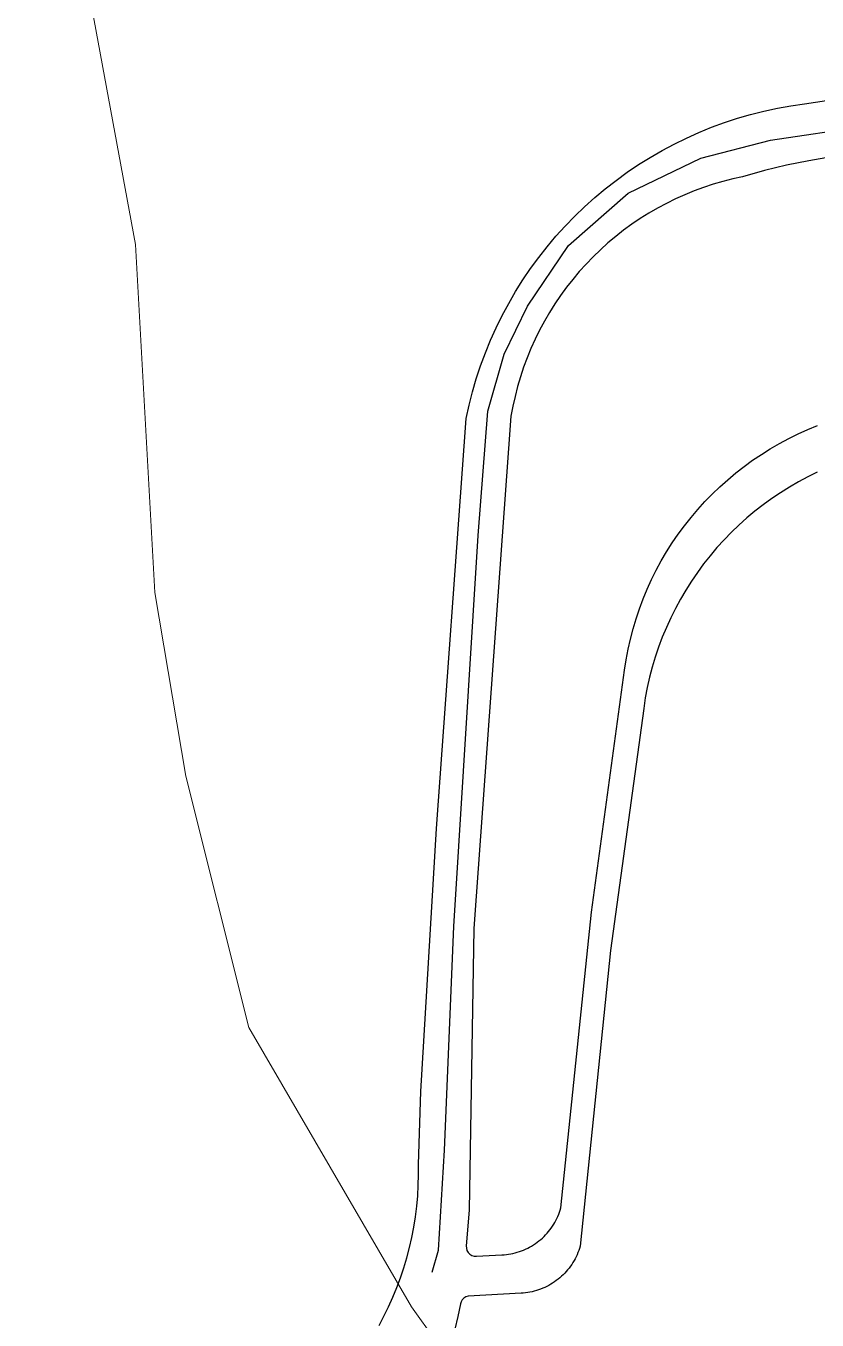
# Model space of a CAD drawing. Header units: millimetres. Extents: x 617751 to 636088, y 68402 to 77988.
# Drawn here: x 626250.1 to 626432.5, y 74007.6 to 74305.7 of the extents above; entities that cross this region are included whole.
import ezdxf

# ---------------------------------------------------------------- set-up
doc = ezdxf.new("R2010")
doc.units = ezdxf.units.MM
doc.header["$LTSCALE"] = 3
doc.header["$MEASUREMENT"] = 0
for name, color, linetype in [('ALINHAMENTO PREDIAL', 120, 'Continuous'), ('BAIRRO', 30, 'Continuous'), ('NOME LOGRADOURO', 252, 'Continuous')]:
    doc.layers.add(name, color=color, linetype=linetype)

msp = doc.modelspace()

# ---------------------------------------------------------------- linework, layer by layer
at = {"layer": 'ALINHAMENTO PREDIAL'}
for points in [[(626331.52, 74006.37), (626332.65, 74008.5), (626333.72, 74010.67), (626334.71, 74012.88), (626335.63, 74015.11), (626336.47, 74017.38), (626337.24, 74019.67), (626337.93, 74021.99), (626338.54, 74024.32), (626339.08, 74026.68), (626339.53, 74029.05), (626339.91, 74031.44), (626340.2, 74033.84), (626340.42, 74036.25), (626340.56, 74038.66), (626340.61, 74041.08), (626340.59, 74043.49), (626341.15, 74060.27), (626344.74, 74120.84), (626351.57, 74215.22), (626352.25, 74218.31), (626353.03, 74221.37), (626353.92, 74224.39), (626354.91, 74227.39), (626356.01, 74230.35), (626357.21, 74233.27), (626358.51, 74236.15), (626359.9, 74238.98), (626361.4, 74241.76), (626362.99, 74244.49), (626364.67, 74247.16), (626366.44, 74249.77), (626368.31, 74252.32), (626370.26, 74254.81), (626372.29, 74257.22), (626374.41, 74259.56), (626376.61, 74261.83), (626378.89, 74264.02), (626381.23, 74266.13), (626383.66, 74268.15), (626386.14, 74270.09), (626388.7, 74271.95), (626391.32, 74273.71), (626393.99, 74275.39), (626396.73, 74276.97), (626399.52, 74278.45), (626402.35, 74279.84), (626405.23, 74281.13), (626408.16, 74282.31), (626411.12, 74283.4), (626414.12, 74284.38), (626417.16, 74285.26), (626420.22, 74286.03), (626423.31, 74286.7), (626426.41, 74287.26), (626429.54, 74287.71), (626434.6, 74288.52)], [(626331.52, 74006.37), (626332.65, 74008.5), (626333.72, 74010.67), (626334.71, 74012.88), (626335.63, 74015.11), (626336.47, 74017.38), (626337.24, 74019.67), (626337.93, 74021.99), (626338.54, 74024.32), (626339.08, 74026.68), (626339.53, 74029.05), (626339.91, 74031.44), (626340.2, 74033.84), (626340.42, 74036.25), (626340.56, 74038.66), (626340.61, 74041.08), (626340.59, 74043.49), (626341.15, 74060.27), (626344.74, 74120.84), (626351.57, 74215.22), (626352.25, 74218.31), (626353.03, 74221.37), (626353.92, 74224.39), (626354.91, 74227.39), (626356.01, 74230.35), (626357.21, 74233.27), (626358.51, 74236.15), (626359.9, 74238.98), (626361.4, 74241.76), (626362.99, 74244.49), (626364.67, 74247.16), (626366.44, 74249.77), (626368.31, 74252.32), (626370.26, 74254.81), (626372.29, 74257.22), (626374.41, 74259.56), (626376.61, 74261.83), (626378.89, 74264.02), (626381.23, 74266.13), (626383.66, 74268.15), (626386.14, 74270.09), (626388.7, 74271.95), (626391.32, 74273.71), (626393.99, 74275.39), (626396.73, 74276.97), (626399.52, 74278.45), (626402.35, 74279.84), (626405.23, 74281.13), (626408.16, 74282.31), (626411.12, 74283.4), (626414.12, 74284.38), (626417.16, 74285.26), (626420.22, 74286.03), (626423.31, 74286.7), (626426.41, 74287.26), (626429.54, 74287.71), (626434.6, 74288.52)], [(626331.52, 74006.37), (626332.65, 74008.5), (626333.72, 74010.67), (626334.71, 74012.88), (626335.63, 74015.11), (626336.47, 74017.38), (626337.24, 74019.67), (626337.93, 74021.99), (626338.54, 74024.32), (626339.08, 74026.68), (626339.53, 74029.05), (626339.91, 74031.44), (626340.2, 74033.84), (626340.42, 74036.25), (626340.56, 74038.66), (626340.61, 74041.08), (626340.59, 74043.49), (626341.15, 74060.27), (626344.74, 74120.84), (626351.57, 74215.22), (626352.25, 74218.31), (626353.03, 74221.37), (626353.92, 74224.39), (626354.91, 74227.39), (626356.01, 74230.35), (626357.21, 74233.27), (626358.51, 74236.15), (626359.9, 74238.98), (626361.4, 74241.76), (626362.99, 74244.49), (626364.67, 74247.16), (626366.44, 74249.77), (626368.31, 74252.32), (626370.26, 74254.81), (626372.29, 74257.22), (626374.41, 74259.56), (626376.61, 74261.83), (626378.89, 74264.02), (626381.23, 74266.13), (626383.66, 74268.15), (626386.14, 74270.09), (626388.7, 74271.95), (626391.32, 74273.71), (626393.99, 74275.39), (626396.73, 74276.97), (626399.52, 74278.45), (626402.35, 74279.84), (626405.23, 74281.13), (626408.16, 74282.31), (626411.12, 74283.4), (626414.12, 74284.38), (626417.16, 74285.26), (626420.22, 74286.03), (626423.31, 74286.7), (626426.41, 74287.26), (626429.54, 74287.71), (626434.6, 74288.52)], [(626331.52, 74006.37), (626332.65, 74008.5), (626333.72, 74010.67), (626334.71, 74012.88), (626335.63, 74015.11), (626336.47, 74017.38), (626337.24, 74019.67), (626337.93, 74021.99), (626338.54, 74024.32), (626339.08, 74026.68), (626339.53, 74029.05), (626339.91, 74031.44), (626340.2, 74033.84), (626340.42, 74036.25), (626340.56, 74038.66), (626340.61, 74041.08), (626340.59, 74043.49), (626341.15, 74060.27), (626344.74, 74120.84), (626351.57, 74215.22), (626352.25, 74218.31), (626353.03, 74221.37), (626353.92, 74224.39), (626354.91, 74227.39), (626356.01, 74230.35), (626357.21, 74233.27), (626358.51, 74236.15), (626359.9, 74238.98), (626361.4, 74241.76), (626362.99, 74244.49), (626364.67, 74247.16), (626366.44, 74249.77), (626368.31, 74252.32), (626370.26, 74254.81), (626372.29, 74257.22), (626374.41, 74259.56), (626376.61, 74261.83), (626378.89, 74264.02), (626381.23, 74266.13), (626383.66, 74268.15), (626386.14, 74270.09), (626388.7, 74271.95), (626391.32, 74273.71), (626393.99, 74275.39), (626396.73, 74276.97), (626399.52, 74278.45), (626402.35, 74279.84), (626405.23, 74281.13), (626408.16, 74282.31), (626411.12, 74283.4), (626414.12, 74284.38), (626417.16, 74285.26), (626420.22, 74286.03), (626423.31, 74286.7), (626426.41, 74287.26), (626429.54, 74287.71), (626434.6, 74288.52)], [(626331.52, 74006.37), (626332.65, 74008.5), (626333.72, 74010.67), (626334.71, 74012.88), (626335.63, 74015.11), (626336.47, 74017.38), (626337.24, 74019.67), (626337.93, 74021.99), (626338.54, 74024.32), (626339.08, 74026.68), (626339.53, 74029.05), (626339.91, 74031.44), (626340.2, 74033.84), (626340.42, 74036.25), (626340.56, 74038.66), (626340.61, 74041.08), (626340.59, 74043.49), (626341.15, 74060.27), (626344.74, 74120.84), (626351.57, 74215.22), (626352.25, 74218.31), (626353.03, 74221.37), (626353.92, 74224.39), (626354.91, 74227.39), (626356.01, 74230.35), (626357.21, 74233.27), (626358.51, 74236.15), (626359.9, 74238.98), (626361.4, 74241.76), (626362.99, 74244.49), (626364.67, 74247.16), (626366.44, 74249.77), (626368.31, 74252.32), (626370.26, 74254.81), (626372.29, 74257.22), (626374.41, 74259.56), (626376.61, 74261.83), (626378.89, 74264.02), (626381.23, 74266.13), (626383.66, 74268.15), (626386.14, 74270.09), (626388.7, 74271.95), (626391.32, 74273.71), (626393.99, 74275.39), (626396.73, 74276.97), (626399.52, 74278.45), (626402.35, 74279.84), (626405.23, 74281.13), (626408.16, 74282.31), (626411.12, 74283.4), (626414.12, 74284.38), (626417.16, 74285.26), (626420.22, 74286.03), (626423.31, 74286.7), (626426.41, 74287.26), (626429.54, 74287.71), (626434.6, 74288.52)], [(626331.52, 74006.37), (626332.65, 74008.5), (626333.72, 74010.67), (626334.71, 74012.88), (626335.63, 74015.11), (626336.47, 74017.38), (626337.24, 74019.67), (626337.93, 74021.99), (626338.54, 74024.32), (626339.08, 74026.68), (626339.53, 74029.05), (626339.91, 74031.44), (626340.2, 74033.84), (626340.42, 74036.25), (626340.56, 74038.66), (626340.61, 74041.08), (626340.59, 74043.49), (626341.15, 74060.27), (626344.74, 74120.84), (626351.57, 74215.22), (626352.25, 74218.31), (626353.03, 74221.37), (626353.92, 74224.39), (626354.91, 74227.39), (626356.01, 74230.35), (626357.21, 74233.27), (626358.51, 74236.15), (626359.9, 74238.98), (626361.4, 74241.76), (626362.99, 74244.49), (626364.67, 74247.16), (626366.44, 74249.77), (626368.31, 74252.32), (626370.26, 74254.81), (626372.29, 74257.22), (626374.41, 74259.56), (626376.61, 74261.83), (626378.89, 74264.02), (626381.23, 74266.13), (626383.66, 74268.15), (626386.14, 74270.09), (626388.7, 74271.95), (626391.32, 74273.71), (626393.99, 74275.39), (626396.73, 74276.97), (626399.52, 74278.45), (626402.35, 74279.84), (626405.23, 74281.13), (626408.16, 74282.31), (626411.12, 74283.4), (626414.12, 74284.38), (626417.16, 74285.26), (626420.22, 74286.03), (626423.31, 74286.7), (626426.41, 74287.26), (626429.54, 74287.71), (626434.6, 74288.52)], [(626435.76, 74275.49), (626430.59, 74274.61), (626425.45, 74273.56), (626420.36, 74272.34), (626415.3, 74270.94), (626413.02, 74270.44), (626410.76, 74269.86), (626408.53, 74269.2), (626406.31, 74268.47), (626404.13, 74267.66), (626401.97, 74266.78), (626399.84, 74265.82), (626397.75, 74264.8), (626395.69, 74263.69), (626393.68, 74262.52), (626391.7, 74261.28), (626389.77, 74259.98), (626387.88, 74258.6), (626386.05, 74257.17), (626384.26, 74255.67), (626382.53, 74254.11), (626380.85, 74252.49), (626379.23, 74250.81), (626377.67, 74249.08), (626376.16, 74247.3), (626374.72, 74245.46), (626373.35, 74243.58), (626372.04, 74241.65), (626370.8, 74239.68), (626369.62, 74237.67), (626368.52, 74235.61), (626367.48, 74233.52), (626366.52, 74231.4), (626365.64, 74229.24), (626364.83, 74227.05), (626364.09, 74224.84), (626363.43, 74222.6), (626362.85, 74220.35), (626362.35, 74218.07), (626361.92, 74215.78), (626353.38, 74097.81), (626352.32, 74032.96), (626351.61, 74024.76), (626351.63, 74024.21), (626351.78, 74023.68), (626352.05, 74023.21), (626352.44, 74022.81), (626352.9, 74022.52), (626353.42, 74022.35), (626353.97, 74022.32), (626359.83, 74022.62), (626360.34, 74022.66), (626360.86, 74022.71), (626361.37, 74022.78), (626361.87, 74022.87), (626362.38, 74022.97), (626362.88, 74023.1), (626363.38, 74023.24), (626363.87, 74023.4), (626364.35, 74023.57), (626364.83, 74023.76), (626365.3, 74023.97), (626365.77, 74024.19), (626366.22, 74024.43), (626366.67, 74024.68), (626367.11, 74024.95), (626367.54, 74025.24), (626367.96, 74025.54), (626368.37, 74025.85), (626368.77, 74026.18), (626369.15, 74026.52), (626369.53, 74026.87), (626369.89, 74027.24), (626370.24, 74027.62), (626370.57, 74028.01), (626370.9, 74028.41), (626371.2, 74028.83), (626371.5, 74029.25), (626371.78, 74029.68), (626372.04, 74030.12), (626372.29, 74030.58), (626372.52, 74031.04), (626372.74, 74031.5), (626372.94, 74031.98), (626373.12, 74032.46), (626373.29, 74032.95), (626373.44, 74033.44), (626380.44, 74101.54), (626388.09, 74157.31), (626388.46, 74159.71), (626388.91, 74162.1), (626389.45, 74164.46), (626390.06, 74166.81), (626390.76, 74169.14), (626391.54, 74171.44), (626392.39, 74173.71), (626393.32, 74175.95), (626394.33, 74178.16), (626395.41, 74180.33), (626396.57, 74182.47), (626397.8, 74184.56), (626399.1, 74186.61), (626400.47, 74188.61), (626401.91, 74190.57), (626403.42, 74192.47), (626404.99, 74194.32), (626406.62, 74196.12), (626408.31, 74197.86), (626410.06, 74199.54), (626411.87, 74201.16), (626413.74, 74202.72), (626415.65, 74204.21), (626417.62, 74205.63), (626419.63, 74206.99), (626421.69, 74208.28), (626423.79, 74209.49), (626425.93, 74210.63), (626428.11, 74211.7), (626430.33, 74212.69), (626432.58, 74213.61)], [(626435.76, 74275.49), (626430.59, 74274.61), (626425.45, 74273.56), (626420.36, 74272.34), (626415.3, 74270.94), (626413.02, 74270.44), (626410.76, 74269.86), (626408.53, 74269.2), (626406.31, 74268.47), (626404.13, 74267.66), (626401.97, 74266.78), (626399.84, 74265.82), (626397.75, 74264.8), (626395.69, 74263.69), (626393.68, 74262.52), (626391.7, 74261.28), (626389.77, 74259.98), (626387.88, 74258.6), (626386.05, 74257.17), (626384.26, 74255.67), (626382.53, 74254.11), (626380.85, 74252.49), (626379.23, 74250.81), (626377.67, 74249.08), (626376.16, 74247.3), (626374.72, 74245.46), (626373.35, 74243.58), (626372.04, 74241.65), (626370.8, 74239.68), (626369.62, 74237.67), (626368.52, 74235.61), (626367.48, 74233.52), (626366.52, 74231.4), (626365.64, 74229.24), (626364.83, 74227.05), (626364.09, 74224.84), (626363.43, 74222.6), (626362.85, 74220.35), (626362.35, 74218.07), (626361.92, 74215.78), (626353.38, 74097.81), (626352.32, 74032.96), (626351.61, 74024.76), (626351.63, 74024.21), (626351.78, 74023.68), (626352.05, 74023.21), (626352.44, 74022.81), (626352.9, 74022.52), (626353.42, 74022.35), (626353.97, 74022.32), (626359.83, 74022.62), (626360.34, 74022.66), (626360.86, 74022.71), (626361.37, 74022.78), (626361.87, 74022.87), (626362.38, 74022.97), (626362.88, 74023.1), (626363.38, 74023.24), (626363.87, 74023.4), (626364.35, 74023.57), (626364.83, 74023.76), (626365.3, 74023.97), (626365.77, 74024.19), (626366.22, 74024.43), (626366.67, 74024.68), (626367.11, 74024.95), (626367.54, 74025.24), (626367.96, 74025.54), (626368.37, 74025.85), (626368.77, 74026.18), (626369.15, 74026.52), (626369.53, 74026.87), (626369.89, 74027.24), (626370.24, 74027.62), (626370.57, 74028.01), (626370.9, 74028.41), (626371.2, 74028.83), (626371.5, 74029.25), (626371.78, 74029.68), (626372.04, 74030.12), (626372.29, 74030.58), (626372.52, 74031.04), (626372.74, 74031.5), (626372.94, 74031.98), (626373.12, 74032.46), (626373.29, 74032.95), (626373.44, 74033.44), (626380.44, 74101.54), (626388.09, 74157.31), (626388.46, 74159.71), (626388.91, 74162.1), (626389.45, 74164.46), (626390.06, 74166.81), (626390.76, 74169.14), (626391.54, 74171.44), (626392.39, 74173.71), (626393.32, 74175.95), (626394.33, 74178.16), (626395.41, 74180.33), (626396.57, 74182.47), (626397.8, 74184.56), (626399.1, 74186.61), (626400.47, 74188.61), (626401.91, 74190.57), (626403.42, 74192.47), (626404.99, 74194.32), (626406.62, 74196.12), (626408.31, 74197.86), (626410.06, 74199.54), (626411.87, 74201.16), (626413.74, 74202.72), (626415.65, 74204.21), (626417.62, 74205.63), (626419.63, 74206.99), (626421.69, 74208.28), (626423.79, 74209.49), (626425.93, 74210.63), (626428.11, 74211.7), (626430.33, 74212.69), (626432.58, 74213.61)], [(626435.76, 74275.49), (626430.59, 74274.61), (626425.45, 74273.56), (626420.36, 74272.34), (626415.3, 74270.94), (626413.02, 74270.44), (626410.76, 74269.86), (626408.53, 74269.2), (626406.31, 74268.47), (626404.13, 74267.66), (626401.97, 74266.78), (626399.84, 74265.82), (626397.75, 74264.8), (626395.69, 74263.69), (626393.68, 74262.52), (626391.7, 74261.28), (626389.77, 74259.98), (626387.88, 74258.6), (626386.05, 74257.17), (626384.26, 74255.67), (626382.53, 74254.11), (626380.85, 74252.49), (626379.23, 74250.81), (626377.67, 74249.08), (626376.16, 74247.3), (626374.72, 74245.46), (626373.35, 74243.58), (626372.04, 74241.65), (626370.8, 74239.68), (626369.62, 74237.67), (626368.52, 74235.61), (626367.48, 74233.52), (626366.52, 74231.4), (626365.64, 74229.24), (626364.83, 74227.05), (626364.09, 74224.84), (626363.43, 74222.6), (626362.85, 74220.35), (626362.35, 74218.07), (626361.92, 74215.78), (626353.38, 74097.81), (626352.32, 74032.96), (626351.61, 74024.76), (626351.63, 74024.21), (626351.78, 74023.68), (626352.05, 74023.21), (626352.44, 74022.81), (626352.9, 74022.52), (626353.42, 74022.35), (626353.97, 74022.32), (626359.83, 74022.62), (626360.34, 74022.66), (626360.86, 74022.71), (626361.37, 74022.78), (626361.87, 74022.87), (626362.38, 74022.97), (626362.88, 74023.1), (626363.38, 74023.24), (626363.87, 74023.4), (626364.35, 74023.57), (626364.83, 74023.76), (626365.3, 74023.97), (626365.77, 74024.19), (626366.22, 74024.43), (626366.67, 74024.68), (626367.11, 74024.95), (626367.54, 74025.24), (626367.96, 74025.54), (626368.37, 74025.85), (626368.77, 74026.18), (626369.15, 74026.52), (626369.53, 74026.87), (626369.89, 74027.24), (626370.24, 74027.62), (626370.57, 74028.01), (626370.9, 74028.41), (626371.2, 74028.83), (626371.5, 74029.25), (626371.78, 74029.68), (626372.04, 74030.12), (626372.29, 74030.58), (626372.52, 74031.04), (626372.74, 74031.5), (626372.94, 74031.98), (626373.12, 74032.46), (626373.29, 74032.95), (626373.44, 74033.44), (626380.44, 74101.54), (626388.09, 74157.31), (626388.46, 74159.71), (626388.91, 74162.1), (626389.45, 74164.46), (626390.06, 74166.81), (626390.76, 74169.14), (626391.54, 74171.44), (626392.39, 74173.71), (626393.32, 74175.95), (626394.33, 74178.16), (626395.41, 74180.33), (626396.57, 74182.47), (626397.8, 74184.56), (626399.1, 74186.61), (626400.47, 74188.61), (626401.91, 74190.57), (626403.42, 74192.47), (626404.99, 74194.32), (626406.62, 74196.12), (626408.31, 74197.86), (626410.06, 74199.54), (626411.87, 74201.16), (626413.74, 74202.72), (626415.65, 74204.21), (626417.62, 74205.63), (626419.63, 74206.99), (626421.69, 74208.28), (626423.79, 74209.49), (626425.93, 74210.63), (626428.11, 74211.7), (626430.33, 74212.69), (626432.58, 74213.61)], [(626435.76, 74275.49), (626430.59, 74274.61), (626425.45, 74273.56), (626420.36, 74272.34), (626415.3, 74270.94), (626413.02, 74270.44), (626410.76, 74269.86), (626408.53, 74269.2), (626406.31, 74268.47), (626404.13, 74267.66), (626401.97, 74266.78), (626399.84, 74265.82), (626397.75, 74264.8), (626395.69, 74263.69), (626393.68, 74262.52), (626391.7, 74261.28), (626389.77, 74259.98), (626387.88, 74258.6), (626386.05, 74257.17), (626384.26, 74255.67), (626382.53, 74254.11), (626380.85, 74252.49), (626379.23, 74250.81), (626377.67, 74249.08), (626376.16, 74247.3), (626374.72, 74245.46), (626373.35, 74243.58), (626372.04, 74241.65), (626370.8, 74239.68), (626369.62, 74237.67), (626368.52, 74235.61), (626367.48, 74233.52), (626366.52, 74231.4), (626365.64, 74229.24), (626364.83, 74227.05), (626364.09, 74224.84), (626363.43, 74222.6), (626362.85, 74220.35), (626362.35, 74218.07), (626361.92, 74215.78), (626353.38, 74097.81), (626352.32, 74032.96), (626351.61, 74024.76), (626351.63, 74024.21), (626351.78, 74023.68), (626352.05, 74023.21), (626352.44, 74022.81), (626352.9, 74022.52), (626353.42, 74022.35), (626353.97, 74022.32), (626359.83, 74022.62), (626360.34, 74022.66), (626360.86, 74022.71), (626361.37, 74022.78), (626361.87, 74022.87), (626362.38, 74022.97), (626362.88, 74023.1), (626363.38, 74023.24), (626363.87, 74023.4), (626364.35, 74023.57), (626364.83, 74023.76), (626365.3, 74023.97), (626365.77, 74024.19), (626366.22, 74024.43), (626366.67, 74024.68), (626367.11, 74024.95), (626367.54, 74025.24), (626367.96, 74025.54), (626368.37, 74025.85), (626368.77, 74026.18), (626369.15, 74026.52), (626369.53, 74026.87), (626369.89, 74027.24), (626370.24, 74027.62), (626370.57, 74028.01), (626370.9, 74028.41), (626371.2, 74028.83), (626371.5, 74029.25), (626371.78, 74029.68), (626372.04, 74030.12), (626372.29, 74030.58), (626372.52, 74031.04), (626372.74, 74031.5), (626372.94, 74031.98), (626373.12, 74032.46), (626373.29, 74032.95), (626373.44, 74033.44), (626380.44, 74101.54), (626388.09, 74157.31), (626388.46, 74159.71), (626388.91, 74162.1), (626389.45, 74164.46), (626390.06, 74166.81), (626390.76, 74169.14), (626391.54, 74171.44), (626392.39, 74173.71), (626393.32, 74175.95), (626394.33, 74178.16), (626395.41, 74180.33), (626396.57, 74182.47), (626397.8, 74184.56), (626399.1, 74186.61), (626400.47, 74188.61), (626401.91, 74190.57), (626403.42, 74192.47), (626404.99, 74194.32), (626406.62, 74196.12), (626408.31, 74197.86), (626410.06, 74199.54), (626411.87, 74201.16), (626413.74, 74202.72), (626415.65, 74204.21), (626417.62, 74205.63), (626419.63, 74206.99), (626421.69, 74208.28), (626423.79, 74209.49), (626425.93, 74210.63), (626428.11, 74211.7), (626430.33, 74212.69), (626432.58, 74213.61)], [(626435.76, 74275.49), (626430.59, 74274.61), (626425.45, 74273.56), (626420.36, 74272.34), (626415.3, 74270.94), (626413.02, 74270.44), (626410.76, 74269.86), (626408.53, 74269.2), (626406.31, 74268.47), (626404.13, 74267.66), (626401.97, 74266.78), (626399.84, 74265.82), (626397.75, 74264.8), (626395.69, 74263.69), (626393.68, 74262.52), (626391.7, 74261.28), (626389.77, 74259.98), (626387.88, 74258.6), (626386.05, 74257.17), (626384.26, 74255.67), (626382.53, 74254.11), (626380.85, 74252.49), (626379.23, 74250.81), (626377.67, 74249.08), (626376.16, 74247.3), (626374.72, 74245.46), (626373.35, 74243.58), (626372.04, 74241.65), (626370.8, 74239.68), (626369.62, 74237.67), (626368.52, 74235.61), (626367.48, 74233.52), (626366.52, 74231.4), (626365.64, 74229.24), (626364.83, 74227.05), (626364.09, 74224.84), (626363.43, 74222.6), (626362.85, 74220.35), (626362.35, 74218.07), (626361.92, 74215.78), (626353.38, 74097.81), (626352.32, 74032.96), (626351.61, 74024.76), (626351.63, 74024.21), (626351.78, 74023.68), (626352.05, 74023.21), (626352.44, 74022.81), (626352.9, 74022.52), (626353.42, 74022.35), (626353.97, 74022.32), (626359.83, 74022.62), (626360.34, 74022.66), (626360.86, 74022.71), (626361.37, 74022.78), (626361.87, 74022.87), (626362.38, 74022.97), (626362.88, 74023.1), (626363.38, 74023.24), (626363.87, 74023.4), (626364.35, 74023.57), (626364.83, 74023.76), (626365.3, 74023.97), (626365.77, 74024.19), (626366.22, 74024.43), (626366.67, 74024.68), (626367.11, 74024.95), (626367.54, 74025.24), (626367.96, 74025.54), (626368.37, 74025.85), (626368.77, 74026.18), (626369.15, 74026.52), (626369.53, 74026.87), (626369.89, 74027.24), (626370.24, 74027.62), (626370.57, 74028.01), (626370.9, 74028.41), (626371.2, 74028.83), (626371.5, 74029.25), (626371.78, 74029.68), (626372.04, 74030.12), (626372.29, 74030.58), (626372.52, 74031.04), (626372.74, 74031.5), (626372.94, 74031.98), (626373.12, 74032.46), (626373.29, 74032.95), (626373.44, 74033.44), (626380.44, 74101.54), (626388.09, 74157.31), (626388.46, 74159.71), (626388.91, 74162.1), (626389.45, 74164.46), (626390.06, 74166.81), (626390.76, 74169.14), (626391.54, 74171.44), (626392.39, 74173.71), (626393.32, 74175.95), (626394.33, 74178.16), (626395.41, 74180.33), (626396.57, 74182.47), (626397.8, 74184.56), (626399.1, 74186.61), (626400.47, 74188.61), (626401.91, 74190.57), (626403.42, 74192.47), (626404.99, 74194.32), (626406.62, 74196.12), (626408.31, 74197.86), (626410.06, 74199.54), (626411.87, 74201.16), (626413.74, 74202.72), (626415.65, 74204.21), (626417.62, 74205.63), (626419.63, 74206.99), (626421.69, 74208.28), (626423.79, 74209.49), (626425.93, 74210.63), (626428.11, 74211.7), (626430.33, 74212.69), (626432.58, 74213.61)], [(626435.76, 74275.49), (626430.59, 74274.61), (626425.45, 74273.56), (626420.36, 74272.34), (626415.3, 74270.94), (626413.02, 74270.44), (626410.76, 74269.86), (626408.53, 74269.2), (626406.31, 74268.47), (626404.13, 74267.66), (626401.97, 74266.78), (626399.84, 74265.82), (626397.75, 74264.8), (626395.69, 74263.69), (626393.68, 74262.52), (626391.7, 74261.28), (626389.77, 74259.98), (626387.88, 74258.6), (626386.05, 74257.17), (626384.26, 74255.67), (626382.53, 74254.11), (626380.85, 74252.49), (626379.23, 74250.81), (626377.67, 74249.08), (626376.16, 74247.3), (626374.72, 74245.46), (626373.35, 74243.58), (626372.04, 74241.65), (626370.8, 74239.68), (626369.62, 74237.67), (626368.52, 74235.61), (626367.48, 74233.52), (626366.52, 74231.4), (626365.64, 74229.24), (626364.83, 74227.05), (626364.09, 74224.84), (626363.43, 74222.6), (626362.85, 74220.35), (626362.35, 74218.07), (626361.92, 74215.78), (626353.38, 74097.81), (626352.32, 74032.96), (626351.61, 74024.76), (626351.63, 74024.21), (626351.78, 74023.68), (626352.05, 74023.21), (626352.44, 74022.81), (626352.9, 74022.52), (626353.42, 74022.35), (626353.97, 74022.32), (626359.83, 74022.62), (626360.34, 74022.66), (626360.86, 74022.71), (626361.37, 74022.78), (626361.87, 74022.87), (626362.38, 74022.97), (626362.88, 74023.1), (626363.38, 74023.24), (626363.87, 74023.4), (626364.35, 74023.57), (626364.83, 74023.76), (626365.3, 74023.97), (626365.77, 74024.19), (626366.22, 74024.43), (626366.67, 74024.68), (626367.11, 74024.95), (626367.54, 74025.24), (626367.96, 74025.54), (626368.37, 74025.85), (626368.77, 74026.18), (626369.15, 74026.52), (626369.53, 74026.87), (626369.89, 74027.24), (626370.24, 74027.62), (626370.57, 74028.01), (626370.9, 74028.41), (626371.2, 74028.83), (626371.5, 74029.25), (626371.78, 74029.68), (626372.04, 74030.12), (626372.29, 74030.58), (626372.52, 74031.04), (626372.74, 74031.5), (626372.94, 74031.98), (626373.12, 74032.46), (626373.29, 74032.95), (626373.44, 74033.44), (626380.44, 74101.54), (626388.09, 74157.31), (626388.46, 74159.71), (626388.91, 74162.1), (626389.45, 74164.46), (626390.06, 74166.81), (626390.76, 74169.14), (626391.54, 74171.44), (626392.39, 74173.71), (626393.32, 74175.95), (626394.33, 74178.16), (626395.41, 74180.33), (626396.57, 74182.47), (626397.8, 74184.56), (626399.1, 74186.61), (626400.47, 74188.61), (626401.91, 74190.57), (626403.42, 74192.47), (626404.99, 74194.32), (626406.62, 74196.12), (626408.31, 74197.86), (626410.06, 74199.54), (626411.87, 74201.16), (626413.74, 74202.72), (626415.65, 74204.21), (626417.62, 74205.63), (626419.63, 74206.99), (626421.69, 74208.28), (626423.79, 74209.49), (626425.93, 74210.63), (626428.11, 74211.7), (626430.33, 74212.69), (626432.58, 74213.61)], [(626435.76, 74275.49), (626430.59, 74274.61), (626425.45, 74273.56), (626420.36, 74272.34), (626415.3, 74270.94), (626413.02, 74270.44), (626410.76, 74269.86), (626408.53, 74269.2), (626406.31, 74268.47), (626404.13, 74267.66), (626401.97, 74266.78), (626399.84, 74265.82), (626397.75, 74264.8), (626395.69, 74263.69), (626393.68, 74262.52), (626391.7, 74261.28), (626389.77, 74259.98), (626387.88, 74258.6), (626386.05, 74257.17), (626384.26, 74255.67), (626382.53, 74254.11), (626380.85, 74252.49), (626379.23, 74250.81), (626377.67, 74249.08), (626376.16, 74247.3), (626374.72, 74245.46), (626373.35, 74243.58), (626372.04, 74241.65), (626370.8, 74239.68), (626369.62, 74237.67), (626368.52, 74235.61), (626367.48, 74233.52), (626366.52, 74231.4), (626365.64, 74229.24), (626364.83, 74227.05), (626364.09, 74224.84), (626363.43, 74222.6), (626362.85, 74220.35), (626362.35, 74218.07), (626361.92, 74215.78), (626353.38, 74097.81), (626352.32, 74032.96), (626351.61, 74024.76), (626351.63, 74024.21), (626351.78, 74023.68), (626352.05, 74023.21), (626352.44, 74022.81), (626352.9, 74022.52), (626353.42, 74022.35), (626353.97, 74022.32), (626359.83, 74022.62), (626360.34, 74022.66), (626360.86, 74022.71), (626361.37, 74022.78), (626361.87, 74022.87), (626362.38, 74022.97), (626362.88, 74023.1), (626363.38, 74023.24), (626363.87, 74023.4), (626364.35, 74023.57), (626364.83, 74023.76), (626365.3, 74023.97), (626365.77, 74024.19), (626366.22, 74024.43), (626366.67, 74024.68), (626367.11, 74024.95), (626367.54, 74025.24), (626367.96, 74025.54), (626368.37, 74025.85), (626368.77, 74026.18), (626369.15, 74026.52), (626369.53, 74026.87), (626369.89, 74027.24), (626370.24, 74027.62), (626370.57, 74028.01), (626370.9, 74028.41), (626371.2, 74028.83), (626371.5, 74029.25), (626371.78, 74029.68), (626372.04, 74030.12), (626372.29, 74030.58), (626372.52, 74031.04), (626372.74, 74031.5), (626372.94, 74031.98), (626373.12, 74032.46), (626373.29, 74032.95), (626373.44, 74033.44), (626380.44, 74101.54), (626388.09, 74157.31), (626388.46, 74159.71), (626388.91, 74162.1), (626389.45, 74164.46), (626390.06, 74166.81), (626390.76, 74169.14), (626391.54, 74171.44), (626392.39, 74173.71), (626393.32, 74175.95), (626394.33, 74178.16), (626395.41, 74180.33), (626396.57, 74182.47), (626397.8, 74184.56), (626399.1, 74186.61), (626400.47, 74188.61), (626401.91, 74190.57), (626403.42, 74192.47), (626404.99, 74194.32), (626406.62, 74196.12), (626408.31, 74197.86), (626410.06, 74199.54), (626411.87, 74201.16), (626413.74, 74202.72), (626415.65, 74204.21), (626417.62, 74205.63), (626419.63, 74206.99), (626421.69, 74208.28), (626423.79, 74209.49), (626425.93, 74210.63), (626428.11, 74211.7), (626430.33, 74212.69), (626432.58, 74213.61)], [(626435.76, 74275.49), (626430.59, 74274.61), (626425.45, 74273.56), (626420.36, 74272.34), (626415.3, 74270.94), (626413.02, 74270.44), (626410.76, 74269.86), (626408.53, 74269.2), (626406.31, 74268.47), (626404.13, 74267.66), (626401.97, 74266.78), (626399.84, 74265.82), (626397.75, 74264.8), (626395.69, 74263.69), (626393.68, 74262.52), (626391.7, 74261.28), (626389.77, 74259.98), (626387.88, 74258.6), (626386.05, 74257.17), (626384.26, 74255.67), (626382.53, 74254.11), (626380.85, 74252.49), (626379.23, 74250.81), (626377.67, 74249.08), (626376.16, 74247.3), (626374.72, 74245.46), (626373.35, 74243.58), (626372.04, 74241.65), (626370.8, 74239.68), (626369.62, 74237.67), (626368.52, 74235.61), (626367.48, 74233.52), (626366.52, 74231.4), (626365.64, 74229.24), (626364.83, 74227.05), (626364.09, 74224.84), (626363.43, 74222.6), (626362.85, 74220.35), (626362.35, 74218.07), (626361.92, 74215.78), (626353.38, 74097.81), (626352.32, 74032.96), (626351.61, 74024.76), (626351.63, 74024.21), (626351.78, 74023.68), (626352.05, 74023.21), (626352.44, 74022.81), (626352.9, 74022.52), (626353.42, 74022.35), (626353.97, 74022.32), (626359.83, 74022.62), (626360.34, 74022.66), (626360.86, 74022.71), (626361.37, 74022.78), (626361.87, 74022.87), (626362.38, 74022.97), (626362.88, 74023.1), (626363.38, 74023.24), (626363.87, 74023.4), (626364.35, 74023.57), (626364.83, 74023.76), (626365.3, 74023.97), (626365.77, 74024.19), (626366.22, 74024.43), (626366.67, 74024.68), (626367.11, 74024.95), (626367.54, 74025.24), (626367.96, 74025.54), (626368.37, 74025.85), (626368.77, 74026.18), (626369.15, 74026.52), (626369.53, 74026.87), (626369.89, 74027.24), (626370.24, 74027.62), (626370.57, 74028.01), (626370.9, 74028.41), (626371.2, 74028.83), (626371.5, 74029.25), (626371.78, 74029.68), (626372.04, 74030.12), (626372.29, 74030.58), (626372.52, 74031.04), (626372.74, 74031.5), (626372.94, 74031.98), (626373.12, 74032.46), (626373.29, 74032.95), (626373.44, 74033.44), (626380.44, 74101.54), (626388.09, 74157.31), (626388.46, 74159.71), (626388.91, 74162.1), (626389.45, 74164.46), (626390.06, 74166.81), (626390.76, 74169.14), (626391.54, 74171.44), (626392.39, 74173.71), (626393.32, 74175.95), (626394.33, 74178.16), (626395.41, 74180.33), (626396.57, 74182.47), (626397.8, 74184.56), (626399.1, 74186.61), (626400.47, 74188.61), (626401.91, 74190.57), (626403.42, 74192.47), (626404.99, 74194.32), (626406.62, 74196.12), (626408.31, 74197.86), (626410.06, 74199.54), (626411.87, 74201.16), (626413.74, 74202.72), (626415.65, 74204.21), (626417.62, 74205.63), (626419.63, 74206.99), (626421.69, 74208.28), (626423.79, 74209.49), (626425.93, 74210.63), (626428.11, 74211.7), (626430.33, 74212.69), (626432.58, 74213.61)], [(626432.52, 74202.88), (626430.34, 74201.81), (626428.2, 74200.67), (626426.1, 74199.46), (626424.04, 74198.17), (626422.02, 74196.81), (626420.06, 74195.39), (626418.14, 74193.9), (626416.28, 74192.34), (626414.47, 74190.72), (626412.72, 74189.04), (626411.03, 74187.3), (626409.39, 74185.51), (626407.83, 74183.65), (626406.32, 74181.75), (626404.88, 74179.79), (626403.51, 74177.79), (626402.21, 74175.74), (626400.98, 74173.65), (626399.82, 74171.51), (626398.74, 74169.34), (626397.73, 74167.13), (626396.8, 74164.89), (626395.94, 74162.62), (626395.17, 74160.32), (626394.47, 74157.99), (626393.86, 74155.65), (626393.32, 74153.28), (626392.87, 74150.89), (626392.5, 74148.49), (626384.84, 74092.72), (626377.85, 74024.62), (626377.7, 74024.13), (626377.53, 74023.64), (626377.35, 74023.16), (626377.15, 74022.68), (626376.93, 74022.22), (626376.7, 74021.76), (626376.45, 74021.31), (626376.18, 74020.86), (626375.91, 74020.43), (626375.61, 74020.01), (626375.3, 74019.59), (626374.98, 74019.19), (626374.65, 74018.8), (626374.3, 74018.42), (626373.93, 74018.06), (626373.56, 74017.7), (626373.17, 74017.36), (626372.78, 74017.03), (626372.37, 74016.72), (626371.95, 74016.42), (626371.52, 74016.13), (626371.08, 74015.87), (626370.63, 74015.61), (626370.17, 74015.37), (626369.71, 74015.15), (626369.24, 74014.94), (626368.76, 74014.75), (626368.27, 74014.58), (626367.78, 74014.42), (626367.29, 74014.28), (626366.79, 74014.16), (626366.28, 74014.05), (626365.78, 74013.96), (626365.26, 74013.89), (626364.75, 74013.84), (626364.24, 74013.8), (626352.04, 74013.15), (626351.52, 74012.98), (626351.06, 74012.7), (626350.68, 74012.32), (626350.41, 74011.86), (626350.25, 74011.34), (626349.65, 74008.42), (626348.96, 74005.51)], [(626432.52, 74202.88), (626430.34, 74201.81), (626428.2, 74200.67), (626426.1, 74199.46), (626424.04, 74198.17), (626422.02, 74196.81), (626420.06, 74195.39), (626418.14, 74193.9), (626416.28, 74192.34), (626414.47, 74190.72), (626412.72, 74189.04), (626411.03, 74187.3), (626409.39, 74185.51), (626407.83, 74183.65), (626406.32, 74181.75), (626404.88, 74179.79), (626403.51, 74177.79), (626402.21, 74175.74), (626400.98, 74173.65), (626399.82, 74171.51), (626398.74, 74169.34), (626397.73, 74167.13), (626396.8, 74164.89), (626395.94, 74162.62), (626395.17, 74160.32), (626394.47, 74157.99), (626393.86, 74155.65), (626393.32, 74153.28), (626392.87, 74150.89), (626392.5, 74148.49), (626384.84, 74092.72), (626377.85, 74024.62), (626377.7, 74024.13), (626377.53, 74023.64), (626377.35, 74023.16), (626377.15, 74022.68), (626376.93, 74022.22), (626376.7, 74021.76), (626376.45, 74021.31), (626376.18, 74020.86), (626375.91, 74020.43), (626375.61, 74020.01), (626375.3, 74019.59), (626374.98, 74019.19), (626374.65, 74018.8), (626374.3, 74018.42), (626373.93, 74018.06), (626373.56, 74017.7), (626373.17, 74017.36), (626372.78, 74017.03), (626372.37, 74016.72), (626371.95, 74016.42), (626371.52, 74016.13), (626371.08, 74015.87), (626370.63, 74015.61), (626370.17, 74015.37), (626369.71, 74015.15), (626369.24, 74014.94), (626368.76, 74014.75), (626368.27, 74014.58), (626367.78, 74014.42), (626367.29, 74014.28), (626366.79, 74014.16), (626366.28, 74014.05), (626365.78, 74013.96), (626365.26, 74013.89), (626364.75, 74013.84), (626364.24, 74013.8), (626352.04, 74013.15), (626351.52, 74012.98), (626351.06, 74012.7), (626350.68, 74012.32), (626350.41, 74011.86), (626350.25, 74011.34), (626349.65, 74008.42), (626348.96, 74005.51)], [(626432.52, 74202.88), (626430.34, 74201.81), (626428.2, 74200.67), (626426.1, 74199.46), (626424.04, 74198.17), (626422.02, 74196.81), (626420.06, 74195.39), (626418.14, 74193.9), (626416.28, 74192.34), (626414.47, 74190.72), (626412.72, 74189.04), (626411.03, 74187.3), (626409.39, 74185.51), (626407.83, 74183.65), (626406.32, 74181.75), (626404.88, 74179.79), (626403.51, 74177.79), (626402.21, 74175.74), (626400.98, 74173.65), (626399.82, 74171.51), (626398.74, 74169.34), (626397.73, 74167.13), (626396.8, 74164.89), (626395.94, 74162.62), (626395.17, 74160.32), (626394.47, 74157.99), (626393.86, 74155.65), (626393.32, 74153.28), (626392.87, 74150.89), (626392.5, 74148.49), (626384.84, 74092.72), (626377.85, 74024.62), (626377.7, 74024.13), (626377.53, 74023.64), (626377.35, 74023.16), (626377.15, 74022.68), (626376.93, 74022.22), (626376.7, 74021.76), (626376.45, 74021.31), (626376.18, 74020.86), (626375.91, 74020.43), (626375.61, 74020.01), (626375.3, 74019.59), (626374.98, 74019.19), (626374.65, 74018.8), (626374.3, 74018.42), (626373.93, 74018.06), (626373.56, 74017.7), (626373.17, 74017.36), (626372.78, 74017.03), (626372.37, 74016.72), (626371.95, 74016.42), (626371.52, 74016.13), (626371.08, 74015.87), (626370.63, 74015.61), (626370.17, 74015.37), (626369.71, 74015.15), (626369.24, 74014.94), (626368.76, 74014.75), (626368.27, 74014.58), (626367.78, 74014.42), (626367.29, 74014.28), (626366.79, 74014.16), (626366.28, 74014.05), (626365.78, 74013.96), (626365.26, 74013.89), (626364.75, 74013.84), (626364.24, 74013.8), (626352.04, 74013.15), (626351.52, 74012.98), (626351.06, 74012.7), (626350.68, 74012.32), (626350.41, 74011.86), (626350.25, 74011.34), (626349.65, 74008.42), (626348.96, 74005.51)], [(626432.52, 74202.88), (626430.34, 74201.81), (626428.2, 74200.67), (626426.1, 74199.46), (626424.04, 74198.17), (626422.02, 74196.81), (626420.06, 74195.39), (626418.14, 74193.9), (626416.28, 74192.34), (626414.47, 74190.72), (626412.72, 74189.04), (626411.03, 74187.3), (626409.39, 74185.51), (626407.83, 74183.65), (626406.32, 74181.75), (626404.88, 74179.79), (626403.51, 74177.79), (626402.21, 74175.74), (626400.98, 74173.65), (626399.82, 74171.51), (626398.74, 74169.34), (626397.73, 74167.13), (626396.8, 74164.89), (626395.94, 74162.62), (626395.17, 74160.32), (626394.47, 74157.99), (626393.86, 74155.65), (626393.32, 74153.28), (626392.87, 74150.89), (626392.5, 74148.49), (626384.84, 74092.72), (626377.85, 74024.62), (626377.7, 74024.13), (626377.53, 74023.64), (626377.35, 74023.16), (626377.15, 74022.68), (626376.93, 74022.22), (626376.7, 74021.76), (626376.45, 74021.31), (626376.18, 74020.86), (626375.91, 74020.43), (626375.61, 74020.01), (626375.3, 74019.59), (626374.98, 74019.19), (626374.65, 74018.8), (626374.3, 74018.42), (626373.93, 74018.06), (626373.56, 74017.7), (626373.17, 74017.36), (626372.78, 74017.03), (626372.37, 74016.72), (626371.95, 74016.42), (626371.52, 74016.13), (626371.08, 74015.87), (626370.63, 74015.61), (626370.17, 74015.37), (626369.71, 74015.15), (626369.24, 74014.94), (626368.76, 74014.75), (626368.27, 74014.58), (626367.78, 74014.42), (626367.29, 74014.28), (626366.79, 74014.16), (626366.28, 74014.05), (626365.78, 74013.96), (626365.26, 74013.89), (626364.75, 74013.84), (626364.24, 74013.8), (626352.04, 74013.15), (626351.52, 74012.98), (626351.06, 74012.7), (626350.68, 74012.32), (626350.41, 74011.86), (626350.25, 74011.34), (626349.65, 74008.42), (626348.96, 74005.51)], [(626432.52, 74202.88), (626430.34, 74201.81), (626428.2, 74200.67), (626426.1, 74199.46), (626424.04, 74198.17), (626422.02, 74196.81), (626420.06, 74195.39), (626418.14, 74193.9), (626416.28, 74192.34), (626414.47, 74190.72), (626412.72, 74189.04), (626411.03, 74187.3), (626409.39, 74185.51), (626407.83, 74183.65), (626406.32, 74181.75), (626404.88, 74179.79), (626403.51, 74177.79), (626402.21, 74175.74), (626400.98, 74173.65), (626399.82, 74171.51), (626398.74, 74169.34), (626397.73, 74167.13), (626396.8, 74164.89), (626395.94, 74162.62), (626395.17, 74160.32), (626394.47, 74157.99), (626393.86, 74155.65), (626393.32, 74153.28), (626392.87, 74150.89), (626392.5, 74148.49), (626384.84, 74092.72), (626377.85, 74024.62), (626377.7, 74024.13), (626377.53, 74023.64), (626377.35, 74023.16), (626377.15, 74022.68), (626376.93, 74022.22), (626376.7, 74021.76), (626376.45, 74021.31), (626376.18, 74020.86), (626375.91, 74020.43), (626375.61, 74020.01), (626375.3, 74019.59), (626374.98, 74019.19), (626374.65, 74018.8), (626374.3, 74018.42), (626373.93, 74018.06), (626373.56, 74017.7), (626373.17, 74017.36), (626372.78, 74017.03), (626372.37, 74016.72), (626371.95, 74016.42), (626371.52, 74016.13), (626371.08, 74015.87), (626370.63, 74015.61), (626370.17, 74015.37), (626369.71, 74015.15), (626369.24, 74014.94), (626368.76, 74014.75), (626368.27, 74014.58), (626367.78, 74014.42), (626367.29, 74014.28), (626366.79, 74014.16), (626366.28, 74014.05), (626365.78, 74013.96), (626365.26, 74013.89), (626364.75, 74013.84), (626364.24, 74013.8), (626352.04, 74013.15), (626351.52, 74012.98), (626351.06, 74012.7), (626350.68, 74012.32), (626350.41, 74011.86), (626350.25, 74011.34), (626349.65, 74008.42), (626348.96, 74005.51)], [(626432.52, 74202.88), (626430.34, 74201.81), (626428.2, 74200.67), (626426.1, 74199.46), (626424.04, 74198.17), (626422.02, 74196.81), (626420.06, 74195.39), (626418.14, 74193.9), (626416.28, 74192.34), (626414.47, 74190.72), (626412.72, 74189.04), (626411.03, 74187.3), (626409.39, 74185.51), (626407.83, 74183.65), (626406.32, 74181.75), (626404.88, 74179.79), (626403.51, 74177.79), (626402.21, 74175.74), (626400.98, 74173.65), (626399.82, 74171.51), (626398.74, 74169.34), (626397.73, 74167.13), (626396.8, 74164.89), (626395.94, 74162.62), (626395.17, 74160.32), (626394.47, 74157.99), (626393.86, 74155.65), (626393.32, 74153.28), (626392.87, 74150.89), (626392.5, 74148.49), (626384.84, 74092.72), (626377.85, 74024.62), (626377.7, 74024.13), (626377.53, 74023.64), (626377.35, 74023.16), (626377.15, 74022.68), (626376.93, 74022.22), (626376.7, 74021.76), (626376.45, 74021.31), (626376.18, 74020.86), (626375.91, 74020.43), (626375.61, 74020.01), (626375.3, 74019.59), (626374.98, 74019.19), (626374.65, 74018.8), (626374.3, 74018.42), (626373.93, 74018.06), (626373.56, 74017.7), (626373.17, 74017.36), (626372.78, 74017.03), (626372.37, 74016.72), (626371.95, 74016.42), (626371.52, 74016.13), (626371.08, 74015.87), (626370.63, 74015.61), (626370.17, 74015.37), (626369.71, 74015.15), (626369.24, 74014.94), (626368.76, 74014.75), (626368.27, 74014.58), (626367.78, 74014.42), (626367.29, 74014.28), (626366.79, 74014.16), (626366.28, 74014.05), (626365.78, 74013.96), (626365.26, 74013.89), (626364.75, 74013.84), (626364.24, 74013.8), (626352.04, 74013.15), (626351.52, 74012.98), (626351.06, 74012.7), (626350.68, 74012.32), (626350.41, 74011.86), (626350.25, 74011.34), (626349.65, 74008.42), (626348.96, 74005.51)], [(626432.52, 74202.88), (626430.34, 74201.81), (626428.2, 74200.67), (626426.1, 74199.46), (626424.04, 74198.17), (626422.02, 74196.81), (626420.06, 74195.39), (626418.14, 74193.9), (626416.28, 74192.34), (626414.47, 74190.72), (626412.72, 74189.04), (626411.03, 74187.3), (626409.39, 74185.51), (626407.83, 74183.65), (626406.32, 74181.75), (626404.88, 74179.79), (626403.51, 74177.79), (626402.21, 74175.74), (626400.98, 74173.65), (626399.82, 74171.51), (626398.74, 74169.34), (626397.73, 74167.13), (626396.8, 74164.89), (626395.94, 74162.62), (626395.17, 74160.32), (626394.47, 74157.99), (626393.86, 74155.65), (626393.32, 74153.28), (626392.87, 74150.89), (626392.5, 74148.49), (626384.84, 74092.72), (626377.85, 74024.62), (626377.7, 74024.13), (626377.53, 74023.64), (626377.35, 74023.16), (626377.15, 74022.68), (626376.93, 74022.22), (626376.7, 74021.76), (626376.45, 74021.31), (626376.18, 74020.86), (626375.91, 74020.43), (626375.61, 74020.01), (626375.3, 74019.59), (626374.98, 74019.19), (626374.65, 74018.8), (626374.3, 74018.42), (626373.93, 74018.06), (626373.56, 74017.7), (626373.17, 74017.36), (626372.78, 74017.03), (626372.37, 74016.72), (626371.95, 74016.42), (626371.52, 74016.13), (626371.08, 74015.87), (626370.63, 74015.61), (626370.17, 74015.37), (626369.71, 74015.15), (626369.24, 74014.94), (626368.76, 74014.75), (626368.27, 74014.58), (626367.78, 74014.42), (626367.29, 74014.28), (626366.79, 74014.16), (626366.28, 74014.05), (626365.78, 74013.96), (626365.26, 74013.89), (626364.75, 74013.84), (626364.24, 74013.8), (626352.04, 74013.15), (626351.52, 74012.98), (626351.06, 74012.7), (626350.68, 74012.32), (626350.41, 74011.86), (626350.25, 74011.34), (626349.65, 74008.42), (626348.96, 74005.51)], [(626432.52, 74202.88), (626430.34, 74201.81), (626428.2, 74200.67), (626426.1, 74199.46), (626424.04, 74198.17), (626422.02, 74196.81), (626420.06, 74195.39), (626418.14, 74193.9), (626416.28, 74192.34), (626414.47, 74190.72), (626412.72, 74189.04), (626411.03, 74187.3), (626409.39, 74185.51), (626407.83, 74183.65), (626406.32, 74181.75), (626404.88, 74179.79), (626403.51, 74177.79), (626402.21, 74175.74), (626400.98, 74173.65), (626399.82, 74171.51), (626398.74, 74169.34), (626397.73, 74167.13), (626396.8, 74164.89), (626395.94, 74162.62), (626395.17, 74160.32), (626394.47, 74157.99), (626393.86, 74155.65), (626393.32, 74153.28), (626392.87, 74150.89), (626392.5, 74148.49), (626384.84, 74092.72), (626377.85, 74024.62), (626377.7, 74024.13), (626377.53, 74023.64), (626377.35, 74023.16), (626377.15, 74022.68), (626376.93, 74022.22), (626376.7, 74021.76), (626376.45, 74021.31), (626376.18, 74020.86), (626375.91, 74020.43), (626375.61, 74020.01), (626375.3, 74019.59), (626374.98, 74019.19), (626374.65, 74018.8), (626374.3, 74018.42), (626373.93, 74018.06), (626373.56, 74017.7), (626373.17, 74017.36), (626372.78, 74017.03), (626372.37, 74016.72), (626371.95, 74016.42), (626371.52, 74016.13), (626371.08, 74015.87), (626370.63, 74015.61), (626370.17, 74015.37), (626369.71, 74015.15), (626369.24, 74014.94), (626368.76, 74014.75), (626368.27, 74014.58), (626367.78, 74014.42), (626367.29, 74014.28), (626366.79, 74014.16), (626366.28, 74014.05), (626365.78, 74013.96), (626365.26, 74013.89), (626364.75, 74013.84), (626364.24, 74013.8), (626352.04, 74013.15), (626351.52, 74012.98), (626351.06, 74012.7), (626350.68, 74012.32), (626350.41, 74011.86), (626350.25, 74011.34), (626349.65, 74008.42), (626348.96, 74005.51)]]:
    msp.add_lwpolyline(points, dxfattribs=at)
at = {"layer": 'BAIRRO', "lineweight": 20}
for points in [[(626644.65, 73709.57), (626596.65, 73749.57), (626562.65, 73811.57), (626534.65, 73841.57), (626503.65, 73854.57), (626432.65, 73887.57), (626400.65, 73924.57), (626338.98, 74010.66), (626301.5, 74075.04), (626286.96, 74132.91), (626279.82, 74175.17), (626275.37, 74255.29), (626250.11, 74392.29)], [(626250.11, 74392.29), (626275.37, 74255.29), (626279.82, 74175.17), (626286.96, 74132.91), (626301.5, 74075.04), (626338.98, 74010.66), (626400.65, 73924.57), (626432.65, 73887.57), (626503.65, 73854.57), (626534.65, 73841.57), (626562.65, 73811.57), (626596.65, 73749.57), (626644.65, 73709.57)]]:
    msp.add_lwpolyline(points, dxfattribs=at)
at = {"layer": 'NOME LOGRADOURO'}
msp.add_lwpolyline([(626343.78, 74018.66), (626345.19, 74023.69), (626346.6, 74046.75), (626348.77, 74098.25), (626354.38, 74188.32), (626356.58, 74216.93), (626360.33, 74230.09), (626365.7, 74241.15), (626375.19, 74255.07), (626388.96, 74267.15), (626405.67, 74275.21), (626421.74, 74279.34), (626443.5, 74282.57), (626464.01, 74282.88), (626487.16, 74280.26), (626511.04, 74274.9), (626533.27, 74266.55), (626552.4, 74256.3), (626577.07, 74238.83), (626591.31, 74225.68), (626611.16, 74204.53), (626625.94, 74183.61)], dxfattribs=at)
msp.add_lwpolyline([(626343.78, 74018.66), (626345.19, 74023.69), (626346.6, 74046.75), (626348.77, 74098.25), (626354.38, 74188.32), (626356.58, 74216.93), (626360.33, 74230.09), (626365.7, 74241.15), (626375.19, 74255.07), (626388.96, 74267.15), (626405.67, 74275.21), (626421.74, 74279.34), (626443.5, 74282.57), (626464.01, 74282.88), (626487.16, 74280.26), (626511.04, 74274.9), (626533.27, 74266.55), (626552.4, 74256.3), (626577.07, 74238.83), (626591.31, 74225.68), (626611.16, 74204.53), (626625.94, 74183.61)], dxfattribs=at)
msp.add_lwpolyline([(626343.78, 74018.66), (626345.19, 74023.69), (626346.6, 74046.75), (626348.77, 74098.25), (626354.38, 74188.32), (626356.58, 74216.93), (626360.33, 74230.09), (626365.7, 74241.15), (626375.19, 74255.07), (626388.96, 74267.15), (626405.67, 74275.21), (626421.74, 74279.34), (626443.5, 74282.57), (626464.01, 74282.88), (626487.16, 74280.26), (626511.04, 74274.9), (626533.27, 74266.55), (626552.4, 74256.3), (626577.07, 74238.83), (626591.31, 74225.68), (626611.16, 74204.53), (626625.94, 74183.61)], dxfattribs=at)
msp.add_lwpolyline([(626343.78, 74018.66), (626345.19, 74023.69), (626346.6, 74046.75), (626348.77, 74098.25), (626354.38, 74188.32), (626356.58, 74216.93), (626360.33, 74230.09), (626365.7, 74241.15), (626375.19, 74255.07), (626388.96, 74267.15), (626405.67, 74275.21), (626421.74, 74279.34), (626443.5, 74282.57), (626464.01, 74282.88), (626487.16, 74280.26), (626511.04, 74274.9), (626533.27, 74266.55), (626552.4, 74256.3), (626577.07, 74238.83), (626591.31, 74225.68), (626611.16, 74204.53), (626625.94, 74183.61)], dxfattribs=at)

doc.saveas('drawing.dxf')
